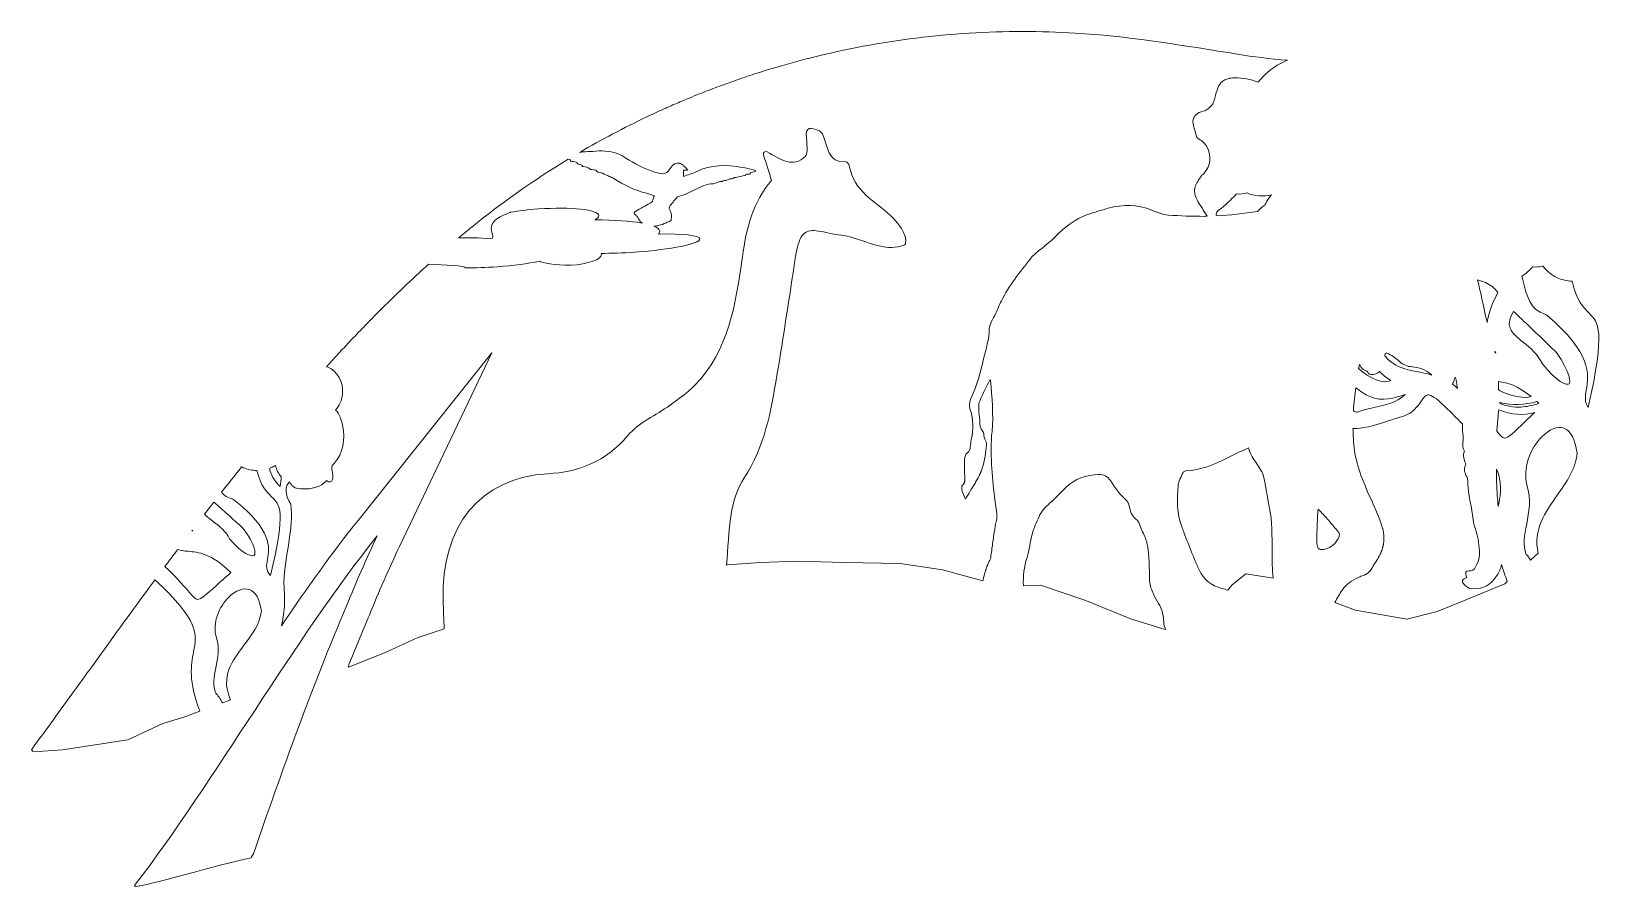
# Model space of a CAD drawing. Header units: millimetres. Extents: x -1063 to 1960, y -491 to 822.
# Drawn here: x -230 to 88.7, y 99.1 to 272.3 of the extents above; entities that cross this region are included whole.
import ezdxf

# ---------------------------------------------------------------- set-up
doc = ezdxf.new("R2010")
doc.units = ezdxf.units.MM
doc.header["$MEASUREMENT"] = 0
doc.layers.add('Layer 4', color=7, linetype='Continuous')

msp = doc.modelspace()

# ---------------------------------------------------------------- linework, layer by layer
at = {"layer": 'Layer 4', "lineweight": 0}
for points, knots in [([(22.42, 265.55), (22.21, 265.43), (22.01, 265.3), (21.8, 265.16), (21.5, 264.96), (21.19, 264.74), (20.89, 264.51), (20.59, 264.28), (20.29, 264.03), (20, 263.77), (19.86, 263.65), (19.72, 263.51), (19.58, 263.38), (19.16, 262.97), (18.77, 262.52), (18.4, 262.04), (18.4, 262.04), (18.39, 262.05), (18.39, 262.05), (16.84, 262.65), (15.2, 262.93), (13.77, 262.9), (13.33, 262.92), (12.95, 262.9), (12.69, 262.82), (12.69, 262.82), (12.69, 262.82), (12.69, 262.82), (12.62, 262.81), (12.55, 262.8), (12.47, 262.79), (11.23, 262.58), (10.32, 261.61), (10.07, 260.42), (9.98, 260.18), (9.91, 259.93), (9.84, 259.66), (9.65, 258.9), (9.45, 258.08), (9.05, 257.42), (8.66, 256.95), (8.16, 256.57), (7.59, 256.26), (7.08, 256.1), (6.54, 256.02), (6.11, 255.71), (5.99, 255.63), (5.88, 255.52), (5.79, 255.41), (5.22, 254.91), (5, 254.09), (5.3, 253.36), (5.35, 252.81), (5.49, 252.34), (5.69, 251.91), (5.73, 251.63), (5.79, 251.35), (5.89, 251.09), (6, 250.83), (6.21, 250.6), (6.46, 250.47), (6.82, 250.27), (7.13, 250.02), (7.41, 249.74), (7.42, 249.73), (7.42, 249.71), (7.43, 249.7), (8.62, 248.44), (9, 246.42), (8.25, 244.84), (8.02, 244.35), (7.7, 243.91), (7.36, 243.49), (7.26, 243.41), (7.17, 243.33), (7.06, 243.25), (6.92, 243.07), (6.78, 242.89), (6.73, 242.81), (6.59, 242.62), (6.47, 242.41), (6.34, 242.21), (6.34, 242.2), (6.33, 242.19), (6.31, 242.17), (5.85, 241.5), (5.49, 240.76), (5.49, 239.96), (5.5, 238.72), (6.4, 237.58), (7.02, 236.56), (7.36, 235.99), (7.71, 235.43), (8.07, 234.88), (7.87, 234.87), (7.67, 234.86), (7.46, 234.86), (5.03, 234.86), (2.59, 234.93), (0.17, 235.13), (-0.96, 235.23), (-2.11, 235.63), (-3.16, 236.09), (-6.06, 237.38), (-8.99, 237.26), (-11.95, 236.5), (-13.38, 236.13), (-14.79, 235.69), (-16.18, 235.2), (-18.75, 234.3), (-20.81, 232.65), (-22.69, 230.73), (-23.51, 229.89), (-24.49, 229.2), (-25.37, 228.43), (-26.18, 227.72), (-27.09, 227.09), (-27.73, 226.26), (-29.86, 223.53), (-32.08, 220.85), (-33.6, 217.71), (-34, 216.88), (-34.36, 216.04), (-34.75, 215.21), (-35.02, 214.65), (-35.34, 214.11), (-35.58, 213.54), (-35.79, 213.08), (-36.06, 212.58), (-36.05, 212.1), (-36.03, 209.98), (-36.75, 208.01), (-37.22, 205.99), (-37.84, 203.29), (-38.54, 200.61), (-39.73, 198.09), (-40.09, 197.31), (-40.15, 196.5), (-39.89, 195.67), (-39.26, 193.68), (-39.21, 191.68), (-39.69, 189.65), (-39.8, 189.15), (-39.83, 188.63), (-39.9, 188.12), (-39.97, 187.68), (-40, 187.3), (-40.49, 186.98), (-40.83, 186.76), (-41.03, 186.11), (-41.05, 185.64), (-41.1, 184.37), (-41.05, 183.09), (-41, 181.82), (-40.99, 181.75), (-40.99, 181.67), (-40.99, 181.6), (-41, 181.58), (-41, 181.56), (-41, 181.53), (-41, 181.48), (-41, 181.43), (-41.01, 181.39), (-41.01, 181.36), (-41.01, 181.33), (-41.01, 181.31), (-41.02, 181.26), (-41.03, 181.22), (-41.03, 181.18), (-41.04, 181.15), (-41.04, 181.13), (-41.05, 181.1), (-41.06, 181.06), (-41.07, 181.02), (-41.08, 180.98), (-41.09, 180.95), (-41.1, 180.93), (-41.11, 180.9), (-41.12, 180.86), (-41.14, 180.82), (-41.16, 180.79), (-41.17, 180.76), (-41.18, 180.74), (-41.19, 180.72), (-41.21, 180.68), (-41.24, 180.64), (-41.26, 180.6), (-41.28, 180.58), (-41.28, 180.56), (-41.3, 180.55), (-41.38, 180.43), (-41.49, 180.32), (-41.63, 180.23), (-41.63, 180.23), (-41.63, 179.42), (-41.63, 179.42), (-41.63, 179.42), (-41.63, 179.42), (-41.63, 179.42), (-41.63, 179.42), (-41.63, 179.42), (-41.63, 179.42), (-41.63, 179.42), (-41.63, 179.42), (-41.63, 179.42), (-41.39, 178.82), (-41.15, 178.22), (-40.89, 177.59), (-40.25, 178.64), (-39.54, 179.76), (-38.87, 180.9), (-38.7, 181.19), (-38.53, 181.48), (-38.38, 181.78), (-38.35, 181.82), (-38.33, 181.87), (-38.3, 181.91), (-38.15, 182.2), (-38.01, 182.49), (-37.87, 182.79), (-37.86, 182.81), (-37.84, 182.84), (-37.83, 182.87), (-37.81, 182.92), (-37.79, 182.97), (-37.77, 183.01), (-37.75, 183.06), (-37.72, 183.11), (-37.7, 183.16), (-37.5, 183.62), (-37.27, 184.4), (-37.17, 184.89), (-37.17, 184.89), (-37.16, 184.9), (-37.16, 184.9), (-37.16, 184.9), (-37.16, 184.91), (-37.16, 184.91), (-37.14, 185.03), (-37.11, 185.15), (-37.09, 185.27), (-37.07, 185.36), (-37.05, 185.46), (-37.03, 185.55), (-37, 185.68), (-36.98, 185.8), (-36.96, 185.93), (-36.94, 186.02), (-36.92, 186.11), (-36.91, 186.21), (-36.89, 186.34), (-36.87, 186.48), (-36.85, 186.62), (-36.84, 186.7), (-36.82, 186.79), (-36.81, 186.87), (-36.78, 187.09), (-36.76, 187.31), (-36.74, 187.53), (-36.68, 188.25), (-36.42, 189.03), (-36.98, 189.7), (-37.07, 189.8), (-37.04, 189.99), (-37.07, 190.13), (-37.16, 190.52), (-37.14, 191.01), (-37.38, 191.27), (-37.98, 191.95), (-37.96, 192.73), (-37.99, 193.54), (-38.01, 194.31), (-38.18, 195.09), (-38.19, 195.87), (-38.19, 196.46), (-38.16, 197.1), (-37.93, 197.62), (-37.32, 199.03), (-36.6, 200.39), (-35.89, 201.82), (-35.86, 201.72), (-35.82, 201.65), (-35.81, 201.58), (-35.5, 198.15), (-35.16, 194.72), (-35.5, 191.27), (-35.94, 186.81), (-35.47, 182.39), (-34.99, 177.97), (-34.86, 176.7), (-34.65, 175.44), (-34.49, 174.18), (-34.47, 173.96), (-34.51, 173.74), (-34.55, 173.52), (-34.68, 172.84), (-34.86, 172.17), (-34.96, 171.49), (-35.1, 170.53), (-35.24, 169.57), (-35.37, 168.61), (-35.5, 167.65), (-35.63, 166.7), (-35.77, 165.74), (-35.79, 165.59), (-35.86, 165.36), (-35.93, 165.23), (-36.09, 164.92), (-36.24, 164.61), (-36.37, 164.3), (-36.38, 164.27), (-36.4, 164.24), (-36.41, 164.2), (-36.42, 164.19), (-36.42, 164.17), (-36.43, 164.15), (-36.56, 163.82), (-36.69, 163.49), (-36.79, 163.16), (-36.95, 162.67), (-37.08, 162.18), (-37.19, 161.68), (-37.24, 161.46), (-37.29, 161.23), (-37.33, 161.01), (-37.33, 161.01), (-45.55, 163.23), (-45.55, 163.23), (-45.55, 163.23), (-54.06, 164.5), (-54.06, 164.5), (-54.06, 164.5), (-65.4, 164.75), (-65.4, 164.75), (-65.4, 164.75), (-74.85, 165.01), (-74.85, 165.01), (-74.85, 165.01), (-82.41, 164.75), (-82.41, 164.75), (-82.41, 164.75), (-89.02, 164.24), (-89.02, 164.24), (-89.02, 164.24), (-89.25, 164.19), (-89.25, 164.19), (-88.95, 167.61), (-88.85, 171.07), (-88.32, 174.44), (-87.92, 177.02), (-87.05, 179.78), (-85.66, 181.87), (-81.53, 188.11), (-80.26, 195.34), (-79.04, 202.61), (-77.7, 210.52), (-76.56, 218.47), (-75.32, 226.4), (-75.26, 226.75), (-75.21, 227.08), (-75.15, 227.39), (-74.81, 229.26), (-74.41, 230.47), (-73.76, 231.18), (-73.76, 231.18), (-73.76, 231.18), (-73.76, 231.18), (-73.37, 231.6), (-72.89, 231.84), (-72.27, 231.93), (-71.34, 232.06), (-70.12, 231.86), (-68.45, 231.43), (-67.64, 231.23), (-66.81, 231.11), (-65.98, 231.03), (-62.95, 230.75), (-59.19, 228.51), (-55.78, 228.55), (-54.96, 228.56), (-54.17, 228.7), (-53.41, 229.03), (-53.28, 229.08), (-53.15, 229.14), (-53.03, 229.21), (-52.57, 231.29), (-54.67, 233.67), (-55.98, 234.94), (-59.15, 237.98), (-63.43, 239.81), (-64.4, 245.07), (-64.45, 245.39), (-64.84, 245.91), (-65.05, 245.9), (-68.89, 245.62), (-68.7, 249.12), (-69.85, 251.59), (-70.15, 252.23), (-71.17, 252.46), (-72.08, 252.65), (-72.66, 252.77), (-73.2, 252.25), (-73.15, 251.6), (-73, 249.61), (-72.65, 247.64), (-73.34, 246.98), (-75.72, 244.68), (-78.19, 246.23), (-81.05, 247.96), (-81.46, 248.2), (-81.93, 247.77), (-81.77, 247.29), (-81.13, 245.29), (-80.64, 243.76), (-80.12, 242.14), (-83.89, 237.85), (-85.24, 232.45), (-86.04, 226.63), (-87.35, 217.14), (-88.83, 207.6), (-95.7, 200.58), (-97.19, 199.06), (-98.96, 197.85), (-100.67, 196.61), (-103.55, 194.54), (-107.01, 193.1), (-109.29, 190.42), (-113.77, 185.14), (-119.16, 183.07), (-125.44, 182.71), (-139.15, 181.92), (-147.03, 172.2), (-146.62, 156.99), (-146.57, 155.1), (-146.48, 153.19), (-146.39, 151.28), (-146.39, 151.28), (-151.87, 149.46), (-151.87, 149.46), (-151.87, 149.46), (-158.01, 146.66), (-158.01, 146.66), (-158.01, 146.66), (-165.57, 143.6), (-165.57, 143.6), (-165.57, 143.6), (-165.88, 143.53), (-165.88, 143.53), (-164.48, 147.03), (-163.05, 150.54), (-161.56, 154.03), (-161.56, 154.03), (-161.54, 154.07), (-161.54, 154.07), (-161.54, 154.07), (-161.53, 154.12), (-161.53, 154.12), (-159.64, 158.81), (-157.59, 163.48), (-155.44, 168), (-155.44, 168), (-136.77, 207.2), (-136.77, 207.2), (-136.77, 207.2), (-163.86, 173.27), (-163.86, 173.27), (-169.12, 166.68), (-174.29, 159.39), (-179.38, 151.9), (-178.79, 154.17), (-178.52, 157.05), (-178.89, 160.84), (-178.69, 165.99), (-176.79, 171.65), (-177.48, 176.53), (-178.76, 178.47), (-178.61, 180.38), (-177.72, 181.07), (-177.37, 180.36), (-176.78, 179.82), (-176.04, 179.72), (-175.33, 179.62), (-174.62, 179.6), (-173.92, 179.66), (-173.76, 179.66), (-173.6, 179.68), (-173.44, 179.73), (-172.67, 179.85), (-171.93, 180.09), (-171.2, 180.49), (-170.87, 180.68), (-170.53, 180.96), (-170.25, 181.31), (-169.09, 180.49), (-168.6, 181.58), (-169.18, 183.73), (-169.16, 183.95), (-169.13, 184.18), (-169.09, 184.41), (-168.95, 184.54), (-168.8, 184.68), (-168.67, 184.82), (-166.84, 186.79), (-166.45, 189.75), (-166.97, 192.48), (-167.19, 193.68), (-167.58, 194.84), (-168.4, 195.61), (-167.65, 196.48), (-167.13, 197.59), (-167, 198.85), (-166.74, 201.29), (-168.05, 203.57), (-170.02, 204.34), (-170.09, 204.36), (-170.16, 204.38), (-170.22, 204.4), (-169.33, 205.39), (-168.42, 206.38), (-167.51, 207.36), (-167.15, 207.75), (-166.78, 208.14), (-166.42, 208.53), (-165.89, 209.1), (-165.35, 209.67), (-164.82, 210.23), (-164.34, 210.74), (-163.85, 211.24), (-163.37, 211.74), (-162.97, 212.16), (-162.56, 212.58), (-162.16, 213), (-161.58, 213.59), (-161, 214.18), (-160.42, 214.77), (-160.16, 215.04), (-159.89, 215.3), (-159.63, 215.57), (-156.35, 218.85), (-153, 222.06), (-149.57, 225.17), (-146.44, 225), (-141.89, 224.87), (-142.12, 224.45), (-140.15, 224.41), (-137.95, 224.47), (-135.62, 224.64), (-132.42, 224.87), (-129.47, 225.27), (-127.08, 225.76), (-126.72, 225.46), (-123.92, 224.93), (-120.79, 224.94), (-117.27, 225.2), (-114.49, 226.17), (-114.56, 227.12), (-114.56, 227.2), (-114.59, 227.28), (-114.64, 227.36), (-112.63, 227.35), (-110.3, 227.42), (-107.81, 227.6), (-100.46, 228.13), (-94.57, 229.33), (-94.63, 230.28), (-94.69, 231), (-98.14, 231.37), (-103, 231.28), (-102.84, 231.47), (-102.76, 231.66), (-102.78, 231.85), (-102.8, 232.24), (-103.22, 232.58), (-103.96, 232.88), (-103.94, 232.88), (-103.91, 232.88), (-103.88, 232.88), (-103.58, 232.88), (-103.28, 232.91), (-103, 232.99), (-102.49, 233.14), (-101.99, 233.33), (-101.5, 233.52), (-101.34, 233.58), (-101.2, 233.73), (-101.04, 233.75), (-100.67, 233.79), (-100.47, 234.02), (-100.43, 234.33), (-100.39, 234.7), (-100.39, 235.09), (-100.46, 235.46), (-100.52, 235.79), (-100.72, 236.1), (-100.83, 236.42), (-100.86, 236.53), (-100.87, 236.71), (-100.81, 236.79), (-100.33, 237.43), (-99.83, 238.05), (-99.32, 238.67), (-99.24, 238.77), (-99.12, 238.87), (-99, 238.9), (-97.77, 239.15), (-96.68, 239.77), (-95.58, 240.32), (-94.42, 240.89), (-93.25, 241.43), (-91.94, 241.46), (-91.28, 241.47), (-90.79, 242.03), (-90.12, 241.92), (-89.87, 242.26), (-89.44, 242.05), (-89.16, 242.21), (-88.77, 242.45), (-88.35, 242.45), (-87.94, 242.51), (-87.92, 242.52), (-87.9, 242.52), (-87.9, 242.53), (-87.78, 242.85), (-87.5, 242.7), (-87.28, 242.75), (-86.68, 242.88), (-86.08, 243.02), (-85.49, 243.15), (-85.46, 243.16), (-85.42, 243.17), (-85.41, 243.19), (-85.36, 243.52), (-85.1, 243.39), (-84.91, 243.4), (-84.76, 243.41), (-84.61, 243.41), (-84.44, 243.42), (-84.44, 243.53), (-84.44, 243.61), (-84.44, 243.68), (-84.07, 243.79), (-83.72, 243.89), (-83.36, 243.99), (-83.36, 244.04), (-83.37, 244.09), (-83.37, 244.14), (-83.51, 244.19), (-83.65, 244.27), (-83.8, 244.3), (-84.55, 244.46), (-85.31, 244.62), (-86.06, 244.77), (-89.26, 245.41), (-92.38, 245.36), (-95.39, 243.91), (-96.2, 243.52), (-97.07, 243.26), (-97.94, 242.94), (-97.94, 243.39), (-97.94, 243.77), (-97.94, 244.19), (-97.7, 244.19), (-97.46, 244.2), (-97.22, 244.2), (-97.22, 244.2), (-97.13, 244.29), (-97.13, 244.29), (-97.28, 244.46), (-97.43, 244.63), (-97.59, 244.79), (-97.7, 244.91), (-97.91, 245.1), (-98.04, 245.2), (-98.26, 245.37), (-98.48, 245.57), (-98.72, 245.61), (-99.49, 245.74), (-100.11, 245.4), (-100.54, 244.74), (-100.69, 244.53), (-100.83, 244.3), (-101, 244.11), (-101.46, 243.58), (-102.04, 243.36), (-102.74, 243.55), (-103.27, 243.7), (-103.81, 243.83), (-104.33, 244.01), (-106.2, 244.64), (-107.9, 245.63), (-109.61, 246.63), (-110.19, 246.97), (-110.75, 247.39), (-111.37, 247.59), (-112.97, 248.11), (-114.64, 248.19), (-116.31, 248.03), (-117.02, 247.97), (-117.64, 247.95), (-118.24, 247.95), (-118.49, 247.9), (-118.73, 247.86), (-118.97, 247.82), (-118.97, 247.82), (-118.97, 247.82), (-118.97, 247.82), (-114.54, 250.41), (-110.01, 252.81), (-105.36, 255.02), (-105.28, 255.06), (-105.19, 255.1), (-105.1, 255.14), (-104.03, 255.65), (-102.96, 256.15), (-101.87, 256.64), (-101.63, 256.75), (-101.38, 256.85), (-101.14, 256.96), (-100.21, 257.37), (-99.27, 257.78), (-98.33, 258.18), (-97.83, 258.4), (-97.32, 258.6), (-96.81, 258.81), (-96.12, 259.1), (-95.43, 259.39), (-94.73, 259.66), (-93.52, 260.15), (-92.3, 260.62), (-91.08, 261.08), (-89.83, 261.54), (-88.58, 261.99), (-87.33, 262.43), (-86.07, 262.87), (-84.82, 263.29), (-83.56, 263.7), (-81.67, 264.31), (-79.77, 264.89), (-77.87, 265.44), (-76.6, 265.81), (-75.33, 266.16), (-74.06, 266.49), (-73.42, 266.66), (-72.78, 266.83), (-72.14, 266.99), (-58.1, 270.53), (-43.75, 272.32), (-29.28, 272.32), (-25.74, 272.32), (-22.16, 272.2), (-18.64, 271.99), (-8.28, 271.35), (1.71, 269.73), (12.28, 268.02), (12.28, 268.02), (14.18, 267.71), (14.18, 267.71), (17.41, 267.18), (20.78, 266.78), (24.32, 266.48), (23.68, 266.23), (23.04, 265.92), (22.42, 265.55)], [0, 0, 0, 0, 1, 1, 1, 2, 2, 2, 3, 3, 3, 4, 4, 4, 5, 5, 5, 6, 6, 6, 7, 7, 7, 8, 8, 8, 9, 9, 9, 10, 10, 10, 11, 11, 11, 12, 12, 12, 13, 13, 13, 14, 14, 14, 15, 15, 15, 16, 16, 16, 17, 17, 17, 18, 18, 18, 19, 19, 19, 20, 20, 20, 21, 21, 21, 22, 22, 22, 23, 23, 23, 24, 24, 24, 25, 25, 25, 26, 26, 26, 27, 27, 27, 28, 28, 28, 29, 29, 29, 30, 30, 30, 31, 31, 31, 32, 32, 32, 33, 33, 33, 34, 34, 34, 35, 35, 35, 36, 36, 36, 37, 37, 37, 38, 38, 38, 39, 39, 39, 40, 40, 40, 41, 41, 41, 42, 42, 42, 43, 43, 43, 44, 44, 44, 45, 45, 45, 46, 46, 46, 47, 47, 47, 48, 48, 48, 49, 49, 49, 50, 50, 50, 51, 51, 51, 52, 52, 52, 53, 53, 53, 54, 54, 54, 55, 55, 55, 56, 56, 56, 57, 57, 57, 58, 58, 58, 59, 59, 59, 60, 60, 60, 61, 61, 61, 62, 62, 62, 63, 63, 63, 64, 64, 64, 65, 65, 65, 66, 66, 66, 67, 67, 67, 68, 68, 68, 69, 69, 69, 70, 70, 70, 71, 71, 71, 72, 72, 72, 73, 73, 73, 74, 74, 74, 75, 75, 75, 76, 76, 76, 77, 77, 77, 78, 78, 78, 79, 79, 79, 80, 80, 80, 81, 81, 81, 82, 82, 82, 83, 83, 83, 84, 84, 84, 85, 85, 85, 86, 86, 86, 87, 87, 87, 88, 88, 88, 89, 89, 89, 90, 90, 90, 91, 91, 91, 92, 92, 92, 93, 93, 93, 94, 94, 94, 95, 95, 95, 96, 96, 96, 97, 97, 97, 98, 98, 98, 99, 99, 99, 100, 100, 100, 101, 101, 101, 102, 102, 102, 103, 103, 103, 104, 104, 104, 105, 105, 105, 106, 106, 106, 107, 107, 107, 108, 108, 108, 109, 109, 109, 110, 110, 110, 111, 111, 111, 112, 112, 112, 113, 113, 113, 114, 114, 114, 115, 115, 115, 116, 116, 116, 117, 117, 117, 118, 118, 118, 119, 119, 119, 120, 120, 120, 121, 121, 121, 122, 122, 122, 123, 123, 123, 124, 124, 124, 125, 125, 125, 126, 126, 126, 127, 127, 127, 128, 128, 128, 129, 129, 129, 130, 130, 130, 131, 131, 131, 132, 132, 132, 133, 133, 133, 134, 134, 134, 135, 135, 135, 136, 136, 136, 137, 137, 137, 138, 138, 138, 139, 139, 139, 140, 140, 140, 141, 141, 141, 142, 142, 142, 143, 143, 143, 144, 144, 144, 145, 145, 145, 146, 146, 146, 147, 147, 147, 148, 148, 148, 149, 149, 149, 150, 150, 150, 151, 151, 151, 152, 152, 152, 153, 153, 153, 154, 154, 154, 155, 155, 155, 156, 156, 156, 157, 157, 157, 158, 158, 158, 159, 159, 159, 160, 160, 160, 161, 161, 161, 162, 162, 162, 163, 163, 163, 164, 164, 164, 165, 165, 165, 166, 166, 166, 167, 167, 167, 168, 168, 168, 169, 169, 169, 170, 170, 170, 171, 171, 171, 172, 172, 172, 173, 173, 173, 174, 174, 174, 175, 175, 175, 176, 176, 176, 177, 177, 177, 178, 178, 178, 179, 179, 179, 180, 180, 180, 181, 181, 181, 182, 182, 182, 183, 183, 183, 184, 184, 184, 185, 185, 185, 186, 186, 186, 187, 187, 187, 188, 188, 188, 189, 189, 189, 190, 190, 190, 191, 191, 191, 192, 192, 192, 193, 193, 193, 194, 194, 194, 195, 195, 195, 196, 196, 196, 197, 197, 197, 198, 198, 198, 199, 199, 199, 200, 200, 200, 201, 201, 201, 202, 202, 202, 203, 203, 203, 204, 204, 204, 205, 205, 205, 206, 206, 206, 207, 207, 207, 208, 208, 208, 209, 209, 209, 210, 210, 210, 211, 211, 211, 212, 212, 212, 213, 213, 213, 214, 214, 214, 215, 215, 215, 216, 216, 216, 217, 217, 217, 218, 218, 218, 219, 219, 219, 220, 220, 220, 221, 221, 221, 222, 222, 222, 223, 223, 223, 224, 224, 224, 225, 225, 225, 226, 226, 226, 227, 227, 227, 228, 228, 228, 229, 229, 229, 230, 230, 230, 231, 231, 231, 232, 232, 232, 233, 233, 233, 234, 234, 234, 235, 235, 235, 236, 236, 236, 237, 237, 237, 238, 238, 238, 239, 239, 239, 240, 240, 240, 241, 241, 241, 242, 242, 242, 243, 243, 243, 244, 244, 244, 245, 245, 245, 246, 246, 246, 247, 247, 247, 248, 248, 248, 249, 249, 249, 250, 250, 250, 251, 251, 251, 252, 252, 252, 253, 253, 253, 254, 254, 254, 254]), ([(-143.5, 230.49), (-142.62, 231.22), (-141.74, 231.95), (-140.86, 232.66), (-140.85, 232.67), (-140.85, 232.67), (-140.84, 232.68), (-134.63, 237.7), (-128.11, 242.29), (-121.31, 246.42), (-121.31, 246.42), (-121.31, 246.42), (-121.31, 246.42), (-121.12, 246.38), (-120.92, 246.35), (-120.78, 246.33), (-120.82, 246.26), (-120.86, 246.18), (-120.93, 246.04), (-120.93, 246.04), (-120.93, 246.04), (-120.92, 246.04), (-120.47, 245.97), (-120.06, 245.91), (-119.64, 245.84), (-119.53, 245.66), (-119.4, 245.52), (-119.23, 245.45), (-119.06, 245.37), (-118.86, 245.36), (-118.67, 245.31), (-118.6, 245.29), (-118.48, 245.22), (-118.49, 245.2), (-118.59, 244.91), (-118.32, 244.94), (-118.2, 244.93), (-117.75, 244.87), (-117.32, 244.84), (-116.94, 244.48), (-116.75, 244.29), (-116.33, 244.32), (-116.02, 244.25), (-115.9, 244.22), (-115.69, 244.23), (-115.67, 244.17), (-115.54, 243.75), (-115.15, 243.84), (-114.86, 243.74), (-114.7, 243.68), (-114.52, 243.65), (-114.36, 243.58), (-113.91, 243.38), (-113.45, 243.16), (-113, 242.95), (-112.69, 242.81), (-112.36, 242.71), (-112.08, 242.53), (-110.02, 241.21), (-107.87, 240.09), (-105.45, 239.56), (-104.9, 239.44), (-104.38, 239.18), (-103.85, 238.99), (-103.97, 238.7), (-104.11, 238.45), (-104.17, 238.19), (-104.24, 237.85), (-104.44, 237.69), (-104.72, 237.54), (-105.7, 237), (-106.67, 236.45), (-107.63, 235.89), (-108.06, 235.64), (-108.05, 235.37), (-107.63, 235.09), (-107.55, 235.04), (-107.45, 234.99), (-107.4, 234.92), (-107.17, 234.58), (-107, 234.19), (-106.73, 233.88), (-106.6, 233.73), (-106.47, 233.61), (-106.33, 233.5), (-108.66, 233.92), (-112.01, 234.14), (-115.94, 234.13), (-115.39, 234.42), (-115.1, 234.72), (-115.12, 235.01), (-115.21, 236.23), (-120.68, 236.82), (-127.33, 236.35), (-129.39, 236.2), (-131.32, 235.96), (-133, 235.68), (-133.02, 235.67), (-133.04, 235.66), (-133.06, 235.65), (-134.13, 235.24), (-135.28, 234.79), (-136.13, 234), (-136.95, 233.24), (-137.04, 232.25), (-136.66, 231.23), (-136.54, 230.9), (-136.51, 230.27), (-136.88, 230.3), (-139.35, 230.54), (-141.56, 230.59), (-143.5, 230.49), (-143.5, 230.49), (-143.5, 230.49), (-143.5, 230.49)], [0, 0, 0, 0, 1, 1, 1, 2, 2, 2, 3, 3, 3, 4, 4, 4, 5, 5, 5, 6, 6, 6, 7, 7, 7, 8, 8, 8, 9, 9, 9, 10, 10, 10, 11, 11, 11, 12, 12, 12, 13, 13, 13, 14, 14, 14, 15, 15, 15, 16, 16, 16, 17, 17, 17, 18, 18, 18, 19, 19, 19, 20, 20, 20, 21, 21, 21, 22, 22, 22, 23, 23, 23, 24, 24, 24, 25, 25, 25, 26, 26, 26, 27, 27, 27, 28, 28, 28, 29, 29, 29, 30, 30, 30, 31, 31, 31, 32, 32, 32, 33, 33, 33, 34, 34, 34, 35, 35, 35, 36, 36, 36, 37, 37, 37, 38, 38, 38, 38]), ([(9.9, 235.28), (9.92, 235.6), (10.09, 235.91), (10.38, 236.1), (11.69, 237), (12.88, 238.2), (13.99, 239.42), (14.71, 239.33), (15.44, 239.39), (16.13, 239.59), (17.64, 238.97), (19.41, 238.85), (21.07, 239.21), (20.6, 238.66), (20.21, 238.08), (19.91, 237.49), (19.85, 237.38), (19.8, 237.27), (19.74, 237.14), (19.18, 236.75), (18.67, 236.31), (18.22, 235.84), (15.47, 235.43), (12.71, 235.08), (9.94, 234.94), (9.94, 234.94), (9.94, 234.94), (9.94, 234.95), (9.91, 235.06), (9.9, 235.17), (9.9, 235.28)], [0, 0, 0, 0, 1, 1, 1, 2, 2, 2, 3, 3, 3, 4, 4, 4, 5, 5, 5, 6, 6, 6, 7, 7, 7, 8, 8, 8, 9, 9, 9, 10, 10, 10, 10]), ([(73.96, 224.61), (73.99, 224.6), (74.02, 224.6), (74.06, 224.6), (74.63, 224.58), (75.22, 224.62), (75.82, 224.73), (75.91, 224.74), (76.01, 224.75), (76.1, 224.76), (76.84, 223.74), (77.81, 222.93), (78.87, 222.45), (79.84, 222), (80.9, 221.76), (81.98, 221.74), (82.83, 217.8), (84.26, 216.38), (85.42, 215.22), (87.32, 213.32), (88.71, 211.93), (85.23, 196.16), (84.43, 197.26), (84.59, 198.25), (84.82, 199.66), (85.31, 202.8), (86, 207.1), (76.82, 214.82), (76.74, 214.89), (76.64, 214.95), (76.53, 214.98), (73.42, 215.92), (72.75, 218.75), (72.04, 221.74), (71.96, 222.07), (71.88, 222.41), (71.8, 222.74), (71.8, 222.74), (71.8, 222.74), (71.8, 222.74), (71.8, 222.74), (71.79, 222.75), (71.79, 222.75), (72.57, 223.27), (73.31, 223.9), (73.96, 224.61)], [0, 0, 0, 0, 1, 1, 1, 2, 2, 2, 3, 3, 3, 4, 4, 4, 5, 5, 5, 6, 6, 6, 7, 7, 7, 8, 8, 8, 9, 9, 9, 10, 10, 10, 11, 11, 11, 12, 12, 12, 13, 13, 13, 14, 14, 14, 15, 15, 15, 15]), ([(63.63, 221.75), (63.64, 221.75), (63.65, 221.75), (63.65, 221.75), (63.92, 221.65), (64.18, 221.55), (64.43, 221.44), (65.37, 221.01), (66.21, 220.41), (66.91, 219.43), (65.91, 217.47), (65.02, 215.41), (64.74, 213.38), (64.63, 213.83), (64.53, 214.18), (64.48, 214.4), (64.48, 214.4), (64.48, 214.4), (64.48, 214.4), (64.29, 215.29), (64.1, 216.17), (63.92, 217.05), (63.77, 217.77), (63.62, 218.48), (63.45, 219.19), (63.24, 220.13), (63.03, 221.07), (62.81, 222.02), (63.09, 221.94), (63.36, 221.85), (63.63, 221.75)], [0, 0, 0, 0, 1, 1, 1, 2, 2, 2, 3, 3, 3, 4, 4, 4, 5, 5, 5, 6, 6, 6, 7, 7, 7, 8, 8, 8, 9, 9, 9, 10, 10, 10, 10]), ([(70.1, 215.59), (70.78, 214.94), (71.46, 214.3), (72.14, 213.65), (74.32, 211.58), (76.58, 209.43), (78.76, 207.27), (81.64, 203.17), (81.67, 201.17), (81.35, 200.9), (80.95, 200.56), (78.75, 201.29), (75.93, 204.98), (75.08, 206.87), (73.5, 208.16), (72.1, 209.3), (70.92, 210.26), (69.8, 211.17), (69.4, 212.22), (69.17, 212.82), (69.02, 213.81), (70.1, 215.59)], [0, 0, 0, 0, 1, 1, 1, 2, 2, 2, 3, 3, 3, 4, 4, 4, 5, 5, 5, 6, 6, 6, 7, 7, 7, 7]), ([(44, 206.59), (44.14, 207.23), (44.3, 207.35), (44.85, 207), (45.61, 206.53), (46.36, 206.03), (47.02, 205.43), (47.76, 204.77), (48.61, 204.44), (49.56, 204.37), (50.98, 204.27), (52.18, 203.81), (53.33, 202.87), (53.39, 202.81), (53.46, 202.76), (53.53, 202.71), (52.73, 202.92), (51.91, 203.1), (51.11, 203.27), (48.28, 203.86), (45.75, 204.39), (44, 206.58), (44, 206.58), (44, 206.59), (44, 206.59)], [0, 0, 0, 0, 1, 1, 1, 2, 2, 2, 3, 3, 3, 4, 4, 4, 5, 5, 5, 6, 6, 6, 7, 7, 7, 8, 8, 8, 8]), ([(66.53, 207.17), (66.47, 207.19), (66.41, 207.21), (66.36, 207.22), (66.34, 207.3), (66.32, 207.38), (66.3, 207.46), (66.37, 207.36), (66.45, 207.27), (66.53, 207.17)], [0, 0, 0, 0, 1, 1, 1, 2, 2, 2, 3, 3, 3, 3]), ([(38.74, 204.18), (38.76, 204.35), (38.83, 204.52), (38.92, 204.86), (39.09, 204.57), (39.17, 204.39), (39.29, 204.23), (39.44, 204.05), (39.6, 203.83), (39.8, 203.74), (40.18, 203.57), (40.62, 203.53), (40.75, 203.01), (40.77, 202.91), (41.04, 202.83), (41.21, 202.82), (41.91, 202.76), (42.53, 202.96), (42.96, 203.42), (43.66, 202.73), (44.41, 202.12), (45.24, 201.58), (44.7, 201.37), (44.12, 201.31), (43.48, 201.39), (41.87, 201.61), (40.16, 202.76), (38.72, 204.03), (38.72, 204.08), (38.73, 204.13), (38.74, 204.18)], [0, 0, 0, 0, 1, 1, 1, 2, 2, 2, 3, 3, 3, 4, 4, 4, 5, 5, 5, 6, 6, 6, 7, 7, 7, 8, 8, 8, 9, 9, 9, 10, 10, 10, 10]), ([(58.06, 201.7), (58.09, 201.84), (58.15, 201.98), (58.25, 202.29), (58.37, 201.99), (58.46, 201.84), (58.48, 201.69), (58.57, 201.12), (58.67, 200.56), (58.76, 200), (58.42, 200.32), (58.07, 200.61), (57.71, 200.87), (57.86, 201.07), (57.98, 201.35), (58.06, 201.7)], [0, 0, 0, 0, 1, 1, 1, 2, 2, 2, 3, 3, 3, 4, 4, 4, 5, 5, 5, 5]), ([(67.06, 201.39), (68.82, 201.17), (70.91, 200.62), (73.68, 198.33), (71.61, 197.67), (67.09, 199.37), (67.07, 199.8), (67.05, 200.33), (67.05, 200.86), (67.06, 201.39)], [0, 0, 0, 0, 1, 1, 1, 2, 2, 2, 3, 3, 3, 3]), ([(68.33, 160.42), (68.33, 160.42), (60.29, 157.11), (60.29, 157.11), (60.29, 157.11), (54.62, 154.81), (54.62, 154.81), (54.62, 154.81), (48.48, 153.28), (48.48, 153.28), (48.48, 153.28), (38.08, 155.07), (38.08, 155.07), (38.08, 155.07), (33.91, 156.66), (33.91, 156.66), (34.39, 157.52), (34.87, 158.36), (35.41, 159.15), (36.21, 160.32), (37.4, 161.12), (38.71, 161.71), (39.03, 161.85), (39.36, 162.02), (39.7, 162.13), (39.8, 162.16), (39.91, 162.2), (40.01, 162.25), (40.04, 162.26), (40.07, 162.28), (40.11, 162.3), (40.17, 162.33), (40.24, 162.36), (40.3, 162.39), (40.33, 162.41), (40.37, 162.44), (40.4, 162.46), (40.46, 162.49), (40.51, 162.53), (40.56, 162.56), (40.6, 162.59), (40.63, 162.62), (40.66, 162.65), (40.71, 162.68), (40.76, 162.72), (40.8, 162.76), (40.83, 162.79), (40.87, 162.83), (40.9, 162.86), (40.94, 162.9), (40.98, 162.94), (41.02, 162.98), (41.05, 163.02), (41.08, 163.06), (41.11, 163.09), (41.14, 163.14), (41.18, 163.18), (41.21, 163.23), (41.24, 163.27), (41.27, 163.31), (41.3, 163.35), (41.33, 163.4), (41.36, 163.45), (41.39, 163.5), (41.41, 163.54), (41.44, 163.59), (41.46, 163.64), (41.48, 163.68), (41.5, 163.71), (41.52, 163.75), (41.71, 164.13), (42.09, 164.71), (42.33, 165.06), (42.36, 165.1), (42.38, 165.14), (42.4, 165.17), (42.45, 165.24), (42.49, 165.31), (42.53, 165.37), (42.58, 165.44), (42.62, 165.52), (42.66, 165.59), (42.7, 165.66), (42.74, 165.72), (42.78, 165.79), (42.82, 165.86), (42.86, 165.94), (42.9, 166.01), (42.94, 166.08), (42.97, 166.15), (43.01, 166.21), (43.04, 166.29), (43.08, 166.36), (43.11, 166.44), (43.14, 166.51), (43.17, 166.57), (43.2, 166.64), (43.24, 166.72), (43.27, 166.79), (43.3, 166.87), (43.32, 166.94), (43.35, 167.01), (43.38, 167.07), (43.41, 167.15), (43.43, 167.23), (43.46, 167.3), (43.48, 167.37), (43.5, 167.44), (43.52, 167.51), (43.55, 167.59), (43.57, 167.67), (43.59, 167.74), (43.61, 167.81), (43.63, 167.88), (43.64, 167.95), (43.66, 168.03), (43.68, 168.11), (43.69, 168.19), (43.71, 168.26), (43.72, 168.33), (43.74, 168.4), (43.75, 168.48), (43.76, 168.56), (43.77, 168.64), (43.78, 168.71), (43.79, 168.78), (43.8, 168.85), (43.81, 168.93), (43.82, 169.01), (43.82, 169.09), (43.83, 169.16), (43.83, 169.23), (43.84, 169.3), (43.84, 169.39), (43.84, 169.47), (43.84, 169.55), (43.84, 169.62), (43.85, 169.69), (43.85, 169.76), (43.85, 169.85), (43.84, 169.93), (43.84, 170.02), (43.83, 170.09), (43.83, 170.16), (43.83, 170.22), (43.82, 170.31), (43.81, 170.4), (43.8, 170.49), (43.79, 170.56), (43.79, 170.62), (43.78, 170.69), (43.76, 170.78), (43.75, 170.88), (43.73, 170.97), (43.72, 171.04), (43.71, 171.1), (43.7, 171.16), (43.68, 171.26), (43.65, 171.37), (43.62, 171.47), (43.61, 171.53), (43.6, 171.58), (43.59, 171.63), (43.55, 171.79), (43.5, 171.95), (43.45, 172.11), (42.89, 173.85), (42.09, 175.51), (41.37, 177.19), (39.92, 180.53), (38.39, 183.86), (37.88, 187.5), (37.68, 188.96), (37.59, 190.43), (37.58, 191.9), (39.4, 191.72), (41.65, 192.44), (44.94, 193.49), (45.81, 193.77), (46.77, 194.07), (47.8, 194.39), (49.59, 194.91), (50.55, 196.24), (51.32, 197.31), (51.91, 198.13), (52.29, 198.64), (52.74, 198.68), (53.14, 198.72), (53.94, 198.45), (55.5, 196.95), (57.12, 195.43), (58.52, 194.05), (59.74, 192.78), (59.73, 192.13), (59.69, 191.47), (59.83, 190.85), (60.11, 189.65), (59.45, 188.39), (60.16, 187.26), (59.79, 186.35), (60.05, 185.52), (60.44, 184.71), (60.47, 184.65), (60.42, 184.53), (60.38, 184.45), (59.91, 183.56), (60.26, 182.81), (60.67, 181.99), (60.9, 181.55), (60.81, 180.94), (60.86, 180.41), (60.91, 179.93), (60.93, 179.45), (60.99, 178.98), (61.01, 178.71), (61.08, 178.46), (61.12, 178.19), (61.21, 177.68), (61.3, 177.17), (61.39, 176.65), (61.42, 176.5), (61.5, 176.36), (61.52, 176.2), (61.7, 174.98), (61.83, 173.75), (62.07, 172.54), (62.2, 171.86), (62.53, 171.22), (62.69, 170.54), (62.87, 169.81), (63.02, 169.06), (63.09, 168.3), (63.16, 167.43), (63.24, 166.53), (63.13, 165.66), (63.05, 165.03), (62.69, 164.41), (62.39, 163.82), (62.13, 163.29), (61.74, 162.97), (61.06, 163.02), (60.37, 163.07), (60.26, 162.69), (60.57, 161.7), (60.54, 161.67), (60.52, 161.61), (60.49, 161.6), (59.62, 161.31), (59.46, 160.96), (60.08, 160.26), (60.43, 159.86), (61.01, 159.5), (61.52, 159.44), (63.83, 159.16), (65.55, 160.2), (66.74, 162.13), (67.17, 162.82), (67.47, 163.55), (67.68, 164.3), (67.68, 164.27), (67.69, 164.24), (67.7, 164.22), (67.7, 164.22), (67.7, 164.22), (67.7, 164.22), (68, 163.18), (68.37, 162.07), (68.83, 160.88), (68.83, 160.88), (68.33, 160.42), (68.33, 160.42)], [0, 0, 0, 0, 1, 1, 1, 2, 2, 2, 3, 3, 3, 4, 4, 4, 5, 5, 5, 6, 6, 6, 7, 7, 7, 8, 8, 8, 9, 9, 9, 10, 10, 10, 11, 11, 11, 12, 12, 12, 13, 13, 13, 14, 14, 14, 15, 15, 15, 16, 16, 16, 17, 17, 17, 18, 18, 18, 19, 19, 19, 20, 20, 20, 21, 21, 21, 22, 22, 22, 23, 23, 23, 24, 24, 24, 25, 25, 25, 26, 26, 26, 27, 27, 27, 28, 28, 28, 29, 29, 29, 30, 30, 30, 31, 31, 31, 32, 32, 32, 33, 33, 33, 34, 34, 34, 35, 35, 35, 36, 36, 36, 37, 37, 37, 38, 38, 38, 39, 39, 39, 40, 40, 40, 41, 41, 41, 42, 42, 42, 43, 43, 43, 44, 44, 44, 45, 45, 45, 46, 46, 46, 47, 47, 47, 48, 48, 48, 49, 49, 49, 50, 50, 50, 51, 51, 51, 52, 52, 52, 53, 53, 53, 54, 54, 54, 55, 55, 55, 56, 56, 56, 57, 57, 57, 58, 58, 58, 59, 59, 59, 60, 60, 60, 61, 61, 61, 62, 62, 62, 63, 63, 63, 64, 64, 64, 65, 65, 65, 66, 66, 66, 67, 67, 67, 68, 68, 68, 69, 69, 69, 70, 70, 70, 71, 71, 71, 72, 72, 72, 73, 73, 73, 74, 74, 74, 75, 75, 75, 76, 76, 76, 77, 77, 77, 78, 78, 78, 79, 79, 79, 80, 80, 80, 81, 81, 81, 82, 82, 82, 83, 83, 83, 84, 84, 84, 85, 85, 85, 86, 86, 86, 87, 87, 87, 88, 88, 88, 89, 89, 89, 90, 90, 90, 90]), ([(37.87, 197.88), (37.94, 198.64), (38.04, 199.4), (38.14, 200.15), (39.03, 199.44), (39.99, 198.79), (41.01, 198.33), (43.47, 197.2), (46.16, 198.09), (48.16, 198.78), (46.61, 197.18), (44.08, 196.62), (41.79, 196.11), (40.56, 195.84), (39.41, 195.58), (38.52, 195.18), (38.26, 195.13), (37.97, 195.24), (37.67, 195.48), (37.72, 196.28), (37.79, 197.08), (37.87, 197.88)], [0, 0, 0, 0, 1, 1, 1, 2, 2, 2, 3, 3, 3, 4, 4, 4, 5, 5, 5, 6, 6, 6, 7, 7, 7, 7]), ([(68.25, 189.92), (67.89, 189.94), (67.38, 190.5), (66.7, 191.33), (66.76, 192.29), (66.86, 193.26), (66.95, 194.26), (66.95, 194.26), (66.95, 194.26), (66.95, 194.26), (66.95, 194.26), (66.95, 194.26), (66.96, 194.27), (66.97, 194.37), (66.97, 194.47), (66.98, 194.57), (67.02, 194.93), (67.05, 195.28), (67.09, 195.65), (69.68, 194.65), (72.12, 194.47), (74.38, 195.14), (73.69, 194.48), (73.06, 193.88), (72.52, 193.36), (70.26, 191.18), (68.91, 189.88), (68.25, 189.92)], [0, 0, 0, 0, 1, 1, 1, 2, 2, 2, 3, 3, 3, 4, 4, 4, 5, 5, 5, 6, 6, 6, 7, 7, 7, 8, 8, 8, 9, 9, 9, 9]), ([(75.22, 196.93), (74.2, 196.62), (73.15, 196.38), (72.07, 196.25), (70.65, 196.09), (69.26, 196.29), (67.91, 196.72), (67.67, 196.8), (67.46, 196.94), (67.26, 197.12), (69.9, 196.51), (72.4, 196.65), (74.82, 197.32), (74.95, 197.2), (75.09, 197.07), (75.22, 196.93)], [0, 0, 0, 0, 1, 1, 1, 2, 2, 2, 3, 3, 3, 4, 4, 4, 5, 5, 5, 5]), ([(75.07, 166.61), (75.07, 166.61), (73.53, 165.19), (73.53, 165.19), (73.25, 165.66), (72.96, 166.06), (72.67, 166.36), (71.92, 168.13), (72.32, 170.27), (72.75, 172.54), (73.21, 175), (73.69, 177.54), (72.87, 180.1), (71.8, 183.9), (73.55, 187.87), (75.75, 190.13), (77.31, 191.74), (79.01, 192.41), (80.3, 191.94), (81.66, 191.44), (82.58, 189.68), (82.97, 186.86), (82.66, 183.61), (80.76, 180.93), (78.93, 178.34), (76.5, 174.92), (74.01, 171.41), (75.07, 166.61)], [0, 0, 0, 0, 1, 1, 1, 2, 2, 2, 3, 3, 3, 4, 4, 4, 5, 5, 5, 6, 6, 6, 7, 7, 7, 8, 8, 8, 9, 9, 9, 9]), ([(15.88, 162.46), (15.88, 162.46), (13.04, 160.17), (13.04, 160.17), (13.04, 160.17), (12.24, 159.13), (12.24, 159.13), (11.84, 159.25), (11.44, 159.36), (11.04, 159.46), (8.92, 160.02), (7.31, 161.31), (6.43, 163.25), (5.14, 166.1), (4.06, 169.03), (2.91, 171.94), (1.85, 174.64), (2, 177.48), (2.17, 180.29), (2.23, 181.19), (2.79, 182.08), (3.17, 182.95), (3.24, 183.12), (3.54, 183.28), (3.74, 183.29), (6.74, 183.43), (9.43, 184.54), (12.06, 185.89), (13.48, 186.63), (14.96, 187.26), (16.43, 187.94), (16.85, 186.16), (18.09, 184.9), (18.96, 183.43), (19.2, 183.03), (19.41, 182.59), (19.5, 182.14), (19.9, 180.11), (20.21, 178.05), (20.64, 176.03), (21.28, 173.04), (21.19, 170.03), (21.19, 167.01), (21.19, 165.19), (21.22, 163.38), (21.43, 161.58), (21.43, 161.58), (15.88, 162.46), (15.88, 162.46)], [0, 0, 0, 0, 1, 1, 1, 2, 2, 2, 3, 3, 3, 4, 4, 4, 5, 5, 5, 6, 6, 6, 7, 7, 7, 8, 8, 8, 9, 9, 9, 10, 10, 10, 11, 11, 11, 12, 12, 12, 13, 13, 13, 14, 14, 14, 15, 15, 15, 16, 16, 16, 16]), ([(-187.42, 184.1), (-187.31, 184.05), (-187.2, 183.99), (-187.08, 183.94), (-186.22, 183.57), (-185.27, 183.38), (-184.31, 183.38), (-184.31, 183.38), (-184.31, 183.38), (-184.31, 183.38), (-183.59, 180.14), (-182.36, 178.99), (-181.36, 178.05), (-179.66, 176.46), (-178.41, 175.3), (-181.56, 162.09), (-182.57, 163.16), (-182.41, 164.08), (-182.19, 165.36), (-181.77, 167.85), (-181.19, 171.27), (-189.03, 177.45), (-189.09, 177.49), (-189.16, 177.53), (-189.23, 177.55), (-190.24, 177.83), (-190.96, 178.33), (-191.5, 178.95), (-190.15, 180.67), (-188.79, 182.39), (-187.42, 184.1)], [0, 0, 0, 0, 1, 1, 1, 2, 2, 2, 3, 3, 3, 4, 4, 4, 5, 5, 5, 6, 6, 6, 7, 7, 7, 8, 8, 8, 9, 9, 9, 10, 10, 10, 10]), ([(-180.69, 184.32), (-180.65, 184.35), (-180.61, 184.37), (-180.57, 184.39), (-180.38, 183.53), (-179.98, 182.75), (-179.4, 182.13), (-179.42, 181.45), (-179.49, 180.77), (-179.62, 180.12), (-180.74, 181.21), (-181.68, 182.62), (-181.74, 183.85), (-181.37, 183.98), (-181.02, 184.14), (-180.69, 184.32)], [0, 0, 0, 0, 1, 1, 1, 2, 2, 2, 3, 3, 3, 4, 4, 4, 5, 5, 5, 5]), ([(-0.66, 151.25), (-0.66, 151.25), (-7.28, 153.28), (-7.28, 153.28), (-7.28, 153.28), (-16.73, 157.11), (-16.73, 157.11), (-16.73, 157.11), (-25.71, 160.17), (-25.71, 160.17), (-25.71, 160.17), (-29.15, 160.02), (-29.15, 160.02), (-29.2, 161.93), (-29.04, 163.83), (-28.41, 165.72), (-27.89, 167.25), (-27.81, 168.92), (-27.38, 170.49), (-27.04, 171.71), (-26.5, 172.88), (-25.98, 174.04), (-25.5, 175.11), (-24.72, 175.96), (-23.83, 176.74), (-22.68, 177.73), (-21.62, 178.83), (-20.56, 179.91), (-18.72, 181.79), (-16.42, 182.48), (-13.88, 182.55), (-12.89, 182.58), (-12.08, 182.18), (-11.54, 181.35), (-10.58, 179.86), (-9.55, 178.44), (-8.22, 177.24), (-7.89, 176.93), (-7.72, 176.35), (-7.63, 175.86), (-7.44, 174.79), (-7.02, 173.92), (-6.09, 173.31), (-5.9, 173.19), (-5.83, 172.87), (-5.73, 172.63), (-5.34, 171.74), (-4.94, 170.85), (-4.57, 169.95), (-4.4, 169.55), (-4.23, 169.14), (-4.14, 168.72), (-3.58, 166.14), (-3.68, 163.52), (-3.58, 160.91), (-3.55, 160.05), (-3.16, 159.19), (-2.82, 158.37), (-2.55, 157.7), (-2.14, 157.07), (-1.76, 156.44), (-1.05, 155.28), (-0.77, 154.02), (-0.73, 152.67), (-0.71, 151.98), (-0.58, 151.5), (-0.28, 151.18), (-0.28, 151.18), (-0.66, 151.25), (-0.66, 151.25)], [0, 0, 0, 0, 1, 1, 1, 2, 2, 2, 3, 3, 3, 4, 4, 4, 5, 5, 5, 6, 6, 6, 7, 7, 7, 8, 8, 8, 9, 9, 9, 10, 10, 10, 11, 11, 11, 12, 12, 12, 13, 13, 13, 14, 14, 14, 15, 15, 15, 16, 16, 16, 17, 17, 17, 18, 18, 18, 19, 19, 19, 20, 20, 20, 21, 21, 21, 22, 22, 22, 23, 23, 23, 23]), ([(66.64, 183.67), (67.83, 180.91), (67.5, 178.96), (67.09, 176.62), (67.06, 176.44), (67.03, 176.25), (67, 176.06), (66.92, 176.81), (66.85, 177.57), (66.79, 178.33), (66.66, 180.1), (66.64, 181.89), (66.64, 183.67)], [0, 0, 0, 0, 1, 1, 1, 2, 2, 2, 3, 3, 3, 4, 4, 4, 4]), ([(-193.04, 176.97), (-192.98, 176.91), (-192.91, 176.85), (-192.85, 176.79), (-190.95, 175.11), (-188.99, 173.37), (-187.1, 171.61), (-184.54, 168.2), (-184.51, 166.48), (-184.89, 166.18), (-185.35, 165.82), (-187.34, 166.45), (-189.85, 169.53), (-190.56, 171.03), (-191.92, 172.06), (-193.12, 172.98), (-193.8, 173.5), (-194.45, 174), (-194.92, 174.53), (-194.3, 175.34), (-193.67, 176.16), (-193.04, 176.97)], [0, 0, 0, 0, 1, 1, 1, 2, 2, 2, 3, 3, 3, 4, 4, 4, 5, 5, 5, 6, 6, 6, 7, 7, 7, 7]), ([(32.06, 167.47), (30.84, 167.11), (30.29, 167.43), (30.28, 168.72), (30.26, 170.5), (30.34, 172.28), (30.39, 174.06), (30.4, 174.5), (30.47, 174.93), (30.53, 175.56), (31.24, 174.8), (31.84, 174.19), (32.41, 173.54), (33.09, 172.77), (33.73, 171.97), (34.41, 171.21), (34.9, 170.67), (34.96, 170.18), (34.58, 169.53), (33.97, 168.52), (33.2, 167.81), (32.06, 167.47)], [0, 0, 0, 0, 1, 1, 1, 2, 2, 2, 3, 3, 3, 4, 4, 4, 5, 5, 5, 6, 6, 6, 7, 7, 7, 7]), ([(-185.03, 105.68), (-185.2, 105.41), (-185.36, 105.15), (-185.52, 104.88), (-191.66, 103.67), (-206.95, 99.09), (-208.98, 99.08), (-209.02, 99.14), (-209.06, 99.2), (-209.1, 99.26), (-192.7, 120.77), (-176.85, 148.98), (-159.95, 170.15), (-162.17, 165.5), (-164.24, 160.77), (-166.16, 155.98), (-173.17, 139.5), (-179.22, 122.63), (-185.03, 105.68)], [0, 0, 0, 0, 1, 1, 1, 2, 2, 2, 3, 3, 3, 4, 4, 4, 5, 5, 5, 6, 6, 6, 6]), ([(-197.42, 171.27), (-197.38, 171.23), (-197.34, 171.19), (-197.3, 171.15), (-197.37, 171.16), (-197.43, 171.17), (-197.49, 171.17), (-197.47, 171.21), (-197.44, 171.24), (-197.42, 171.27)], [0, 0, 0, 0, 1, 1, 1, 2, 2, 2, 3, 3, 3, 3]), ([(-200.37, 167.37), (-199.74, 167.16), (-199.05, 167.06), (-198.27, 167), (-196.18, 166.82), (-193.59, 166.61), (-189.58, 162.69), (-190.75, 161.68), (-191.72, 160.8), (-192.52, 160.08), (-194.57, 158.23), (-195.71, 157.21), (-196.34, 157.25), (-196.82, 157.28), (-197.39, 157.96), (-198.34, 159.08), (-199.32, 160.22), (-200.72, 161.87), (-202.96, 163.92), (-202.1, 165.06), (-201.24, 166.21), (-200.37, 167.37)], [0, 0, 0, 0, 1, 1, 1, 2, 2, 2, 3, 3, 3, 4, 4, 4, 5, 5, 5, 6, 6, 6, 7, 7, 7, 7]), ([(-223.69, 126.78), (-223.69, 126.78), (-229.56, 126.35), (-229.56, 126.35), (-229.7, 126.51), (-229.83, 126.66), (-229.97, 126.81), (-227.02, 130.82), (-224.11, 134.83), (-221.24, 138.81), (-220.28, 140.14), (-219.33, 141.46), (-218.38, 142.78), (-214.1, 148.72), (-209.67, 154.86), (-205.26, 160.82), (-205.16, 160.96), (-205.06, 161.09), (-204.96, 161.22), (-196, 152.9), (-196.46, 150.35), (-197.15, 146.64), (-197.65, 143.93), (-198.25, 140.67), (-195.89, 134.59), (-195.89, 134.59), (-199.12, 133.4), (-199.12, 133.4), (-199.12, 133.4), (-203.37, 132.13), (-203.37, 132.13), (-203.37, 132.13), (-210.46, 128.82), (-210.46, 128.82), (-210.46, 128.82), (-223.69, 126.78), (-223.69, 126.78)], [0, 0, 0, 0, 1, 1, 1, 2, 2, 2, 3, 3, 3, 4, 4, 4, 5, 5, 5, 6, 6, 6, 7, 7, 7, 8, 8, 8, 9, 9, 9, 10, 10, 10, 11, 11, 11, 12, 12, 12, 12]), ([(-189.67, 136.9), (-189.67, 136.9), (-190.14, 136.72), (-190.14, 136.72), (-190.14, 136.72), (-191.3, 136.29), (-191.3, 136.29), (-191.76, 137.1), (-192.21, 137.84), (-192.66, 138.26), (-193.36, 139.75), (-193, 141.53), (-192.63, 143.4), (-192.23, 145.38), (-191.82, 147.42), (-192.51, 149.42), (-193.46, 152.58), (-191.92, 155.88), (-189.97, 157.75), (-188.57, 159.09), (-187.03, 159.65), (-185.85, 159.25), (-184.61, 158.82), (-183.77, 157.34), (-183.42, 154.97), (-183.68, 152.27), (-185.34, 150.08), (-186.95, 147.96), (-189.32, 144.84), (-191.75, 141.61), (-189.67, 136.9)], [0, 0, 0, 0, 1, 1, 1, 2, 2, 2, 3, 3, 3, 4, 4, 4, 5, 5, 5, 6, 6, 6, 7, 7, 7, 8, 8, 8, 9, 9, 9, 10, 10, 10, 10])]:
    msp.add_open_spline(points, degree=3, knots=knots, dxfattribs=at)

doc.saveas('drawing.dxf')
